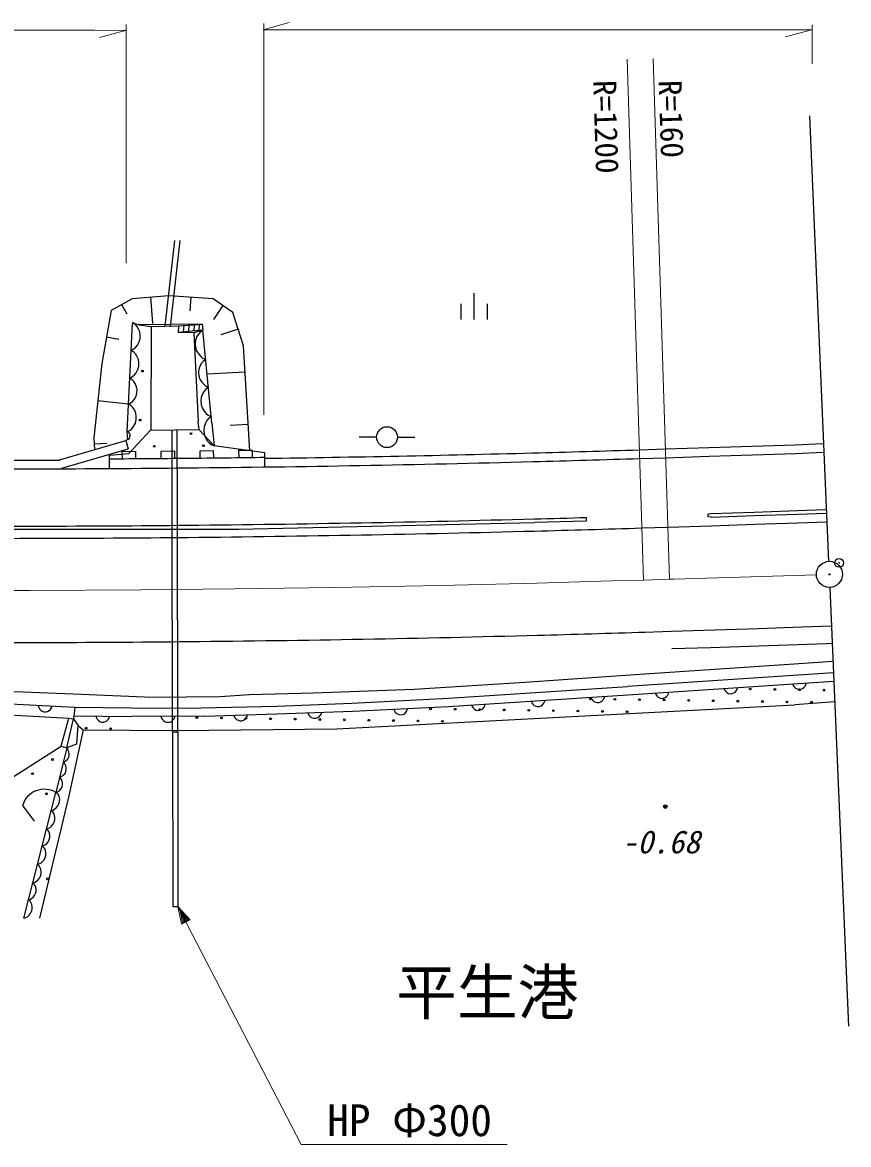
# Model space of a CAD drawing. Units: millimetres, scale not verified. Extents: x 40000 to 680000, y 20000 to 380000.
# Drawn here: x 506153 to 553692, y 254046 to 318654 of the extents above; entities that cross this region are included whole.
import ezdxf
from ezdxf.enums import TextEntityAlignment as Align

# ---------------------------------------------------------------- set-up
doc = ezdxf.new("R2010")
doc.units = ezdxf.units.MM
doc.header["$LTSCALE"] = 1000
doc.header["$PDMODE"] = 32
doc.header["$PDSIZE"] = 500
doc.linetypes.add('CHAIN', pattern=[18.5, 12, -1.5, 3.5, -1.5])
for name, color, linetype, lineweight in [('M-BGD', 7, 'Continuous', 25), ('M-BMK', 2, 'CHAIN', 13), ('M-BMK-OTRS', 5, 'Continuous', 25), ('M-BMK-SRVR', 3, 'Continuous', 25), ('M-STR-HTXT', 7, 'Continuous', 13), ('M-STR-STRC', 7, 'Continuous', 25)]:
    doc.layers.add(name, color=color, linetype=linetype, lineweight=lineweight)
doc.layers.add('M-BMK-HTXT', color=7, linetype='Continuous')
doc.layers.add('M-OTRS', color=6, linetype='Continuous')
doc.styles.add('ＭＳ ゴシック', font='')
doc.styles.get('ＭＳ ゴシック').set_extended_font_data('MS Gothic')

msp = doc.modelspace()

# ---------------------------------------------------------------- linework, layer by layer
at = {"layer": 'M-BGD'}
for p, q in [((514373, 301164), (514925, 306099)), ((514671, 301131), (515228, 306105)), ((532137, 303059), (532137, 301559)), ((512459, 302744), (511260, 302073)), ((511859, 302408), (512153, 301884)), ((514582, 302920), (512459, 302744)), ((513520, 302832), (513646, 301316)), ((517121, 302738), (514582, 302920)), ((515851, 302829), (515795, 302051)), ((518259, 301959), (517121, 302738)), ((531387, 302459), (531387, 301559)), ((532887, 302459), (532887, 301559)), ((511260, 302073), (510731, 299017)), ((517690, 302349), (517150, 301558)), ((518882, 300036), (518259, 301959)), ((512181, 295084), (512479, 301340)), ((512845, 301238), (512479, 301340)), ((512636, 301273), (512481, 301377)), ((512728, 301173), (512636, 301273)), ((512818, 301041), (512728, 301173)), ((516496, 301273), (512845, 301238)), ((512845, 301238), (513568, 301156)), ((513568, 301156), (513536, 295186)), ((513568, 301156), (515133, 301180)), ((515133, 301180), (515112, 300793)), ((515133, 301180), (516496, 301273)), ((515433, 301200), (515410, 300823)), ((515732, 301221), (515709, 300854)), ((516031, 301241), (516007, 300885)), ((516330, 301262), (516305, 300916)), ((516496, 301273), (516533, 300939)), ((510995, 300545), (511709, 300421)), ((512904, 300844), (512818, 301041)), ((512877, 300269), (512918, 300459)), ((512927, 300651), (512904, 300844)), ((512918, 300459), (512927, 300651)), ((516533, 300939), (515112, 300793)), ((516010, 300782), (515112, 300793)), ((516533, 300939), (516010, 300782)), ((516010, 300782), (516263, 295676)), ((516194, 300564), (516113, 300351)), ((516283, 300709), (516194, 300564)), ((516374, 300821), (516283, 300709)), ((516533, 300939), (516374, 300821)), ((517048, 295587), (516533, 300939)), ((518571, 300998), (517579, 300677)), ((512405, 299779), (512569, 299867)), ((512569, 299867), (512670, 299958)), ((512670, 299958), (512772, 300082)), ((512772, 300082), (512877, 300269)), ((516113, 300351), (516099, 300145)), ((516099, 300145), (516119, 299942)), ((516119, 299942), (516173, 299742)), ((519238, 293990), (518882, 300036)), ((512560, 299675), (512405, 299779)), ((512652, 299575), (512560, 299675)), ((512741, 299442), (512652, 299575)), ((512828, 299246), (512741, 299442)), ((512851, 299053), (512828, 299246)), ((516173, 299742), (516294, 299549)), ((516294, 299549), (516409, 299424)), ((516409, 299424), (516521, 299332)), ((516550, 299136), (516464, 299031)), ((516521, 299332), (516700, 299247)), ((516700, 299247), (516550, 299136)), ((510731, 299017), (510267, 294739)), ((512696, 298483), (512801, 298671)), ((512801, 298671), (512842, 298861)), ((512842, 298861), (512851, 299053)), ((516304, 298694), (516291, 298500)), ((516291, 298500), (516310, 298309)), ((516381, 298894), (516304, 298694)), ((516464, 299031), (516381, 298894)), ((518971, 298525), (516781, 298396)), ((512329, 298181), (512493, 298269)), ((512474, 298084), (512329, 298181)), ((512560, 297989), (512474, 298084)), ((512493, 298269), (512594, 298360)), ((512644, 297865), (512560, 297989)), ((512594, 298360), (512696, 298483)), ((512725, 297681), (512644, 297865)), ((516310, 298309), (516361, 298121)), ((516361, 298121), (516475, 297939)), ((516475, 297939), (516583, 297821)), ((512700, 297142), (512738, 297320)), ((512747, 297500), (512725, 297681)), ((512738, 297320), (512747, 297500)), ((516518, 297280), (516436, 297067)), ((516606, 297425), (516518, 297280)), ((516583, 297821), (516688, 297735)), ((516697, 297537), (516606, 297425)), ((516688, 297735), (516857, 297655)), ((516857, 297655), (516697, 297537)), ((510499, 296878), (512228, 296691)), ((512257, 296682), (512411, 296765)), ((512413, 296579), (512257, 296682)), ((512411, 296765), (512506, 296851)), ((512504, 296478), (512413, 296579)), ((512506, 296851), (512601, 296966)), ((512601, 296966), (512700, 297142)), ((516436, 297067), (516422, 296861)), ((516422, 296861), (516442, 296658)), ((516442, 296658), (516496, 296458)), ((512594, 296346), (512504, 296478)), ((512680, 296150), (512594, 296346)), ((512703, 295956), (512680, 296150)), ((512694, 295764), (512703, 295956)), ((516496, 296458), (516618, 296265)), ((516618, 296265), (516732, 296140)), ((516732, 296140), (516844, 296048)), ((516844, 296048), (517023, 295963)), ((517023, 295963), (516864, 295845)), ((512345, 295172), (512446, 295264)), ((512446, 295264), (512548, 295387)), ((512548, 295387), (512653, 295574)), ((512653, 295574), (512694, 295764)), ((516316, 295214), (516263, 295676)), ((516603, 295375), (516589, 295169)), ((516684, 295588), (516603, 295375)), ((516772, 295733), (516684, 295588)), ((516864, 295845), (516772, 295733)), ((517048, 295587), (517193, 294273)), ((519149, 295501), (518115, 295440)), ((510267, 294739), (510294, 294060)), ((512201, 294645), (512112, 294559)), ((512231, 295093), (512179, 295120)), ((512181, 295084), (512345, 295172)), ((512213, 294621), (512181, 295084)), ((512213, 294621), (512261, 294654)), ((512263, 295065), (512231, 295093)), ((512261, 294654), (512289, 294686)), ((512295, 295028), (512263, 295065)), ((512271, 293828), (513530, 295186)), ((512289, 294686), (512316, 294728)), ((512329, 294970), (512295, 295028)), ((512316, 294728), (512342, 294790)), ((512344, 294911), (512329, 294970)), ((512342, 294790), (512348, 294851)), ((512348, 294851), (512344, 294911)), ((513530, 295186), (516315, 295214)), ((514771, 290645), (514765, 295198)), ((515071, 290645), (515065, 295201)), ((517189, 294277), (516313, 295213)), ((516589, 295169), (516609, 294966)), ((516609, 294966), (516663, 294766)), ((516663, 294766), (516784, 294573)), ((526534, 294772), (525534, 294768)), ((527734, 294773), (528734, 294770)), ((508284, 293473), (512105, 294589)), ((508424, 292993), (512246, 294109)), ((510280, 294400), (511009, 294428)), ((512105, 294589), (512246, 294109)), ((517156, 293984), (516356, 293975)), ((516356, 293975), (516360, 293575)), ((516784, 294573), (516899, 294448)), ((516899, 294448), (517010, 294356)), ((517010, 294356), (517190, 294271)), ((517160, 293584), (517156, 293984)), ((520102, 293869), (517189, 294277)), ((519391, 294011), (518591, 294001)), ((518591, 294001), (518596, 293601)), ((519396, 293611), (519391, 294011)), ((541663, 294047), (543158, 294095)), ((543158, 294095), (545653, 294174)), ((543158, 294095), (545653, 294174)), ((545653, 294174), (548141, 294256)), ((545653, 294174), (548141, 294256)), ((548141, 294256), (550621, 294342)), ((548141, 294256), (550621, 294342)), ((550621, 294342), (552208, 294402)), ((550621, 294342), (552208, 294402)), ((511164, 292971), (511159, 293792)), ((511162, 293731), (512271, 293828)), ((512678, 293943), (511878, 293936)), ((511878, 293936), (511882, 293537)), ((512682, 293543), (512678, 293943)), ((514919, 293961), (514119, 293954)), ((514119, 293954), (514122, 293554)), ((514922, 293561), (514919, 293961)), ((520107, 293084), (520102, 293869)), ((541678, 293548), (543174, 293595)), ((543174, 293595), (545669, 293675)), ((543174, 293595), (545669, 293675)), ((545669, 293675), (548158, 293756)), ((545669, 293675), (548158, 293756)), ((548158, 293756), (550639, 293843)), ((548158, 293756), (550639, 293843)), ((550639, 293843), (552231, 293903)), ((550639, 293843), (552231, 293903)), ((514788, 277805), (514771, 290645)), ((515088, 277806), (515071, 290645)), ((541805, 289550), (543301, 289597)), ((543301, 289597), (545798, 289677)), ((543301, 289597), (545798, 289677)), ((545798, 289677), (548292, 289759)), ((545798, 289677), (548292, 289759)), ((548292, 289759), (550783, 289845)), ((548292, 289759), (550783, 289845)), ((550783, 289845), (552418, 289907)), ((550783, 289845), (552418, 289907)), ((543491, 283600), (545991, 283680)), ((543491, 283600), (545991, 283680)), ((545991, 283680), (548494, 283762)), ((545991, 283680), (548494, 283762)), ((548494, 283762), (551000, 283849)), ((548494, 283762), (551000, 283849)), ((551000, 283849), (552698, 283913)), ((551000, 283849), (552698, 283913)), ((541995, 283553), (543491, 283600)), ((543522, 282601), (545745, 282671)), ((543522, 282601), (545745, 282671)), ((545745, 282671), (547971, 282744)), ((545745, 282671), (547971, 282744)), ((547971, 282744), (550199, 282820)), ((547971, 282744), (550199, 282820)), ((550199, 282820), (552431, 282901)), ((550199, 282820), (552431, 282901)), ((552431, 282901), (552745, 282914)), ((552431, 282901), (552745, 282914)), ((541687, 281132), (550279, 281712)), ((550279, 281712), (552793, 281880)), ((535060, 280671), (541687, 281132)), ((552824, 281213), (540968, 280424)), ((495627, 280542), (509070, 279988)), ((528688, 280272), (535060, 280671)), ((530680, 279743), (540968, 280424)), ((540982, 279946), (552846, 280733)), ((550470, 280576), (550508, 280482)), ((550508, 280482), (550561, 280405)), ((550561, 280405), (550647, 280331)), ((551125, 280363), (551200, 280448)), ((551200, 280448), (551243, 280531)), ((551243, 280531), (551268, 280629)), ((509070, 279988), (513636, 279814)), ((513636, 279814), (517503, 279836)), ((517503, 279836), (519217, 279959)), ((519217, 279959), (522895, 280057)), ((522895, 280057), (528688, 280272)), ((530673, 279266), (540982, 279946)), ((538865, 279806), (538903, 279713)), ((539595, 279678), (539637, 279761)), ((539637, 279761), (539663, 279859)), ((542560, 280051), (542599, 279957)), ((542599, 279957), (542652, 279880)), ((542652, 279880), (542737, 279806)), ((542737, 279806), (542820, 279763)), ((542820, 279763), (542918, 279738)), ((543046, 279746), (543139, 279784)), ((543139, 279784), (543216, 279838)), ((543216, 279838), (543290, 279923)), ((543290, 279923), (543333, 280006)), ((543333, 280006), (543359, 280104)), ((546515, 280313), (546553, 280219)), ((546553, 280219), (546607, 280143)), ((546607, 280143), (546692, 280068)), ((546692, 280068), (546775, 280026)), ((546775, 280026), (546873, 280000)), ((546873, 280000), (547000, 280009)), ((547000, 280009), (547094, 280047)), ((547094, 280047), (547171, 280100)), ((547171, 280100), (547245, 280185)), ((547245, 280185), (547288, 280268)), ((547288, 280268), (547313, 280366)), ((550647, 280331), (550730, 280288)), ((550730, 280288), (550827, 280263)), ((550827, 280263), (550955, 280271)), ((550955, 280271), (551049, 280309)), ((551049, 280309), (551125, 280363)), ((498731, 279143), (508813, 278596)), ((509170, 279209), (498907, 279736)), ((507060, 279317), (507087, 279220)), ((507087, 279220), (507131, 279137)), ((507131, 279137), (507206, 279053)), ((507770, 279104), (507822, 279182)), ((507822, 279182), (507859, 279276)), ((509170, 279209), (509100, 278552)), ((512398, 279179), (509170, 279209)), ((512398, 279179), (516449, 279193)), ((516449, 279193), (520787, 279291)), ((520787, 279291), (525107, 279454)), ((524236, 277975), (550609, 279365)), ((525107, 279454), (530680, 279743)), ((525164, 278998), (530673, 279266)), ((527519, 279112), (527556, 279018)), ((528291, 279054), (528318, 279151)), ((531992, 279353), (532030, 279259)), ((532030, 279259), (532083, 279182)), ((532083, 279182), (532169, 279108)), ((532169, 279108), (532251, 279065)), ((532571, 279086), (532647, 279139)), ((532647, 279139), (532722, 279224)), ((532722, 279224), (532765, 279307)), ((532765, 279307), (532790, 279405)), ((535428, 279579), (535467, 279486)), ((535467, 279486), (535520, 279409)), ((535520, 279409), (535605, 279335)), ((535605, 279335), (535688, 279292)), ((535688, 279292), (535786, 279266)), ((535786, 279266), (535913, 279275)), ((535913, 279275), (536007, 279313)), ((536007, 279313), (536084, 279366)), ((536084, 279366), (536158, 279451)), ((536158, 279451), (536201, 279534)), ((536201, 279534), (536227, 279632)), ((538903, 279713), (538956, 279636)), ((538956, 279636), (539041, 279561)), ((539041, 279561), (539124, 279519)), ((539124, 279519), (539222, 279493)), ((539222, 279493), (539350, 279502)), ((539350, 279502), (539443, 279540)), ((539443, 279540), (539520, 279593)), ((539520, 279593), (539595, 279678)), ((542918, 279738), (543046, 279746)), ((552902, 279544), (550609, 279365)), ((507206, 279053), (507284, 279001)), ((507284, 279001), (507378, 278964)), ((507378, 278964), (507506, 278958)), ((507506, 278958), (507604, 278985)), ((507604, 278985), (507686, 279029)), ((507686, 279029), (507770, 279104)), ((508381, 276978), (508813, 278596)), ((508699, 276891), (509100, 278552)), ((508813, 278596), (509100, 278552)), ((509100, 278552), (509347, 278189)), ((509119, 278732), (512430, 278683)), ((510374, 278714), (510405, 278617)), ((510405, 278617), (510452, 278537)), ((510452, 278537), (510531, 278455)), ((511011, 278448), (511092, 278527)), ((511092, 278527), (511141, 278606)), ((511141, 278606), (511174, 278702)), ((516620, 278709), (512430, 278683)), ((514125, 278694), (514158, 278598)), ((514158, 278598), (514206, 278518)), ((514206, 278518), (514287, 278439)), ((514767, 278442), (514846, 278522)), ((514846, 278522), (514894, 278602)), ((514894, 278602), (514925, 278699)), ((516620, 278709), (520800, 278853)), ((518310, 278767), (518346, 278673)), ((518346, 278673), (518396, 278594)), ((518396, 278594), (518479, 278517)), ((518479, 278517), (518561, 278472)), ((518561, 278472), (518658, 278443)), ((518786, 278448), (518880, 278483)), ((518880, 278483), (518959, 278534)), ((518959, 278534), (519036, 278616)), ((519036, 278616), (519081, 278698)), ((519081, 278698), (519110, 278795)), ((520800, 278853), (525164, 278998)), ((522582, 278912), (522617, 278817)), ((522617, 278817), (522668, 278739)), ((522668, 278739), (522751, 278662)), ((522751, 278662), (522832, 278616)), ((522832, 278616), (522929, 278588)), ((522929, 278588), (523057, 278592)), ((523057, 278592), (523152, 278627)), ((523152, 278627), (523230, 278678)), ((523230, 278678), (523308, 278760)), ((523308, 278760), (523353, 278842)), ((523353, 278842), (523382, 278939)), ((527556, 279018), (527608, 278940)), ((527608, 278940), (527691, 278864)), ((527691, 278864), (527774, 278820)), ((527774, 278820), (527871, 278793)), ((527871, 278793), (527999, 278799)), ((527999, 278799), (528093, 278836)), ((528093, 278836), (528171, 278888)), ((528171, 278888), (528247, 278972)), ((528247, 278972), (528291, 279054)), ((532251, 279065), (532349, 279039)), ((532349, 279039), (532477, 279048)), ((532477, 279048), (532571, 279086)), ((509638, 277919), (508827, 274120)), ((509347, 278189), (509258, 277103)), ((509347, 278189), (509638, 277919)), ((509638, 277919), (515045, 277883)), ((510531, 278455), (510610, 278406)), ((510610, 278406), (510705, 278373)), ((510705, 278373), (510833, 278371)), ((510833, 278371), (510930, 278401)), ((510930, 278401), (511011, 278448)), ((514287, 278439), (514367, 278391)), ((514367, 278391), (514463, 278360)), ((514463, 278360), (514591, 278360)), ((514591, 278360), (514687, 278393)), ((514687, 278393), (514767, 278442)), ((515045, 277883), (524236, 277975)), ((518658, 278443), (518786, 278448)), ((514788, 277805), (515088, 277806)), ((514788, 277805), (514801, 267746)), ((515088, 277806), (515101, 267753)), ((502748, 273390), (508381, 276978)), ((508699, 276891), (508077, 274324)), ((508381, 276978), (508699, 276891)), ((508756, 276785), (508689, 276851)), ((509258, 277103), (508699, 276891)), ((508791, 276727), (508756, 276785)), ((508823, 276654), (508791, 276727)), ((508847, 276549), (508823, 276654)), ((508840, 276452), (508847, 276549)), ((508501, 276073), (508590, 276101)), ((508576, 276000), (508501, 276073)), ((508616, 275935), (508576, 276000)), ((508590, 276101), (508648, 276137)), ((508651, 275852), (508616, 275935)), ((508648, 276137), (508710, 276187)), ((508710, 276187), (508779, 276269)), ((508779, 276269), (508817, 276359)), ((508817, 276359), (508840, 276452)), ((508389, 275230), (508455, 275270)), ((508455, 275270), (508524, 275327)), ((508524, 275327), (508602, 275419)), ((508602, 275419), (508645, 275520)), ((508645, 275520), (508670, 275625)), ((508678, 275734), (508651, 275852)), ((508670, 275625), (508678, 275734)), ((508289, 275199), (508389, 275230)), ((508364, 275125), (508289, 275199)), ((508404, 275060), (508364, 275125)), ((508390, 274545), (508433, 274645)), ((508439, 274977), (508404, 275060)), ((508433, 274645), (508458, 274750)), ((508466, 274859), (508439, 274977)), ((508458, 274750), (508466, 274859)), ((506234, 267083), (508077, 274324)), ((508827, 274120), (507130, 267089)), ((508077, 274324), (508178, 274355)), ((508175, 274260), (508084, 274351)), ((508222, 274179), (508175, 274260)), ((508178, 274355), (508243, 274395)), ((508265, 274078), (508222, 274179)), ((508243, 274395), (508312, 274452)), ((508296, 273934), (508265, 274078)), ((508312, 274452), (508390, 274545)), ((506154, 273568), (506829, 272662)), ((507813, 273285), (507936, 273322)), ((507936, 273322), (508016, 273369)), ((508016, 273369), (508102, 273438)), ((508102, 273438), (508198, 273550)), ((508198, 273550), (508252, 273672)), ((508252, 273672), (508285, 273800)), ((508285, 273800), (508296, 273934)), ((507903, 273194), (507813, 273285)), ((507951, 273114), (507903, 273194)), ((507993, 273012), (507951, 273114)), ((507981, 272606), (508013, 272734)), ((508024, 272868), (507993, 273012)), ((508013, 272734), (508024, 272868)), ((507541, 272219), (507664, 272256)), ((507624, 272136), (507541, 272219)), ((507667, 272063), (507624, 272136)), ((507664, 272256), (507745, 272303)), ((507705, 271971), (507667, 272063)), ((507745, 272303), (507830, 272372)), ((507830, 272372), (507927, 272484)), ((507927, 272484), (507981, 272606)), ((507479, 271327), (507557, 271389)), ((507557, 271389), (507645, 271491)), ((507645, 271491), (507694, 271602)), ((507694, 271602), (507724, 271718)), ((507734, 271840), (507705, 271971)), ((507724, 271718), (507734, 271840)), ((507295, 271250), (507406, 271283)), ((507385, 271159), (507295, 271250)), ((507433, 271078), (507385, 271159)), ((507406, 271283), (507479, 271327)), ((507475, 270977), (507433, 271078)), ((507506, 270833), (507475, 270977)), ((507495, 270699), (507506, 270833)), ((507023, 270184), (507146, 270221)), ((507114, 270093), (507023, 270184)), ((507161, 270012), (507114, 270093)), ((507146, 270221), (507226, 270268)), ((507226, 270268), (507312, 270337)), ((507312, 270337), (507409, 270449)), ((507409, 270449), (507462, 270571)), ((507462, 270571), (507495, 270699)), ((507137, 269383), (507191, 269505)), ((507203, 269911), (507161, 270012)), ((507191, 269505), (507224, 269633)), ((507235, 269767), (507203, 269911)), ((507224, 269633), (507235, 269767)), ((506752, 269118), (506875, 269155)), ((506834, 269035), (506752, 269118)), ((506877, 268962), (506834, 269035)), ((506875, 269155), (506955, 269202)), ((506916, 268870), (506877, 268962)), ((506944, 268739), (506916, 268870)), ((506955, 269202), (507041, 269271)), ((507041, 269271), (507137, 269383)), ((506505, 268149), (506617, 268182)), ((506595, 268058), (506505, 268149)), ((506617, 268182), (506690, 268226)), ((506690, 268226), (506768, 268288)), ((506768, 268288), (506855, 268390)), ((506855, 268390), (506904, 268501)), ((506904, 268501), (506934, 268617)), ((506934, 268617), (506944, 268739)), ((506643, 267977), (506595, 268058)), ((506685, 267876), (506643, 267977)), ((506673, 267470), (506705, 267598)), ((506717, 267732), (506685, 267876)), ((506705, 267598), (506717, 267732)), ((514801, 267746), (515101, 267753)), ((506234, 267083), (506356, 267120)), ((506356, 267120), (506437, 267167)), ((506437, 267167), (506522, 267236)), ((506522, 267236), (506619, 267348)), ((506619, 267348), (506673, 267470))]:
    msp.add_line(p, q, dxfattribs=at)
for centre, radius in [((513056, 298582), 50), ((512921, 295757), 50), ((527134, 294774), 600), ((515855, 294983), 50), ((513742, 294251), 50), ((516570, 294285), 50), ((538835, 279703), 50), ((548037, 280273), 50), ((549451, 280252), 50), ((550865, 280231), 50), ((552279, 280209), 50), ((529633, 279133), 50), ((531048, 279112), 50), ((532462, 279091), 50), ((533876, 279070), 50), ((540249, 279682), 50), ((541664, 279661), 50), ((543078, 279640), 50), ((544492, 279619), 50), ((545906, 279597), 50), ((547320, 279576), 50), ((548734, 279555), 50), ((550148, 279534), 50), ((551562, 279513), 50), ((516189, 278627), 50), ((517603, 278606), 50), ((519017, 278585), 50), ((520432, 278564), 50), ((521846, 278542), 50), ((523260, 278521), 50), ((524674, 278500), 50), ((526088, 278479), 50), ((527502, 278458), 50), ((528916, 278437), 50), ((530330, 278416), 50), ((535290, 279049), 50), ((536704, 279028), 50), ((538118, 279007), 50), ((539532, 278985), 50), ((540946, 278964), 50), ((509816, 278015), 50), ((511230, 277994), 50), ((507880, 276216), 50), ((506725, 275401), 50), ((507539, 274245), 50), ((543151, 273503), 100), ((543151, 273503), 60), ((543151, 273503), 20), ((507600, 269347), 50)]:
    msp.add_circle(centre, radius, dxfattribs=at)
for centre, radius, start, end in [((503875, 1485949), 1192500, 271.52002, 271.81592), ((503875, 1485949), 1192500, 269.74121, 270.2124), ((503875, 1485949), 1192440, 270.3501, 270.56543), ((503875, 1485949), 1192440, 270.56543, 270.78027), ((503875, 1485949), 1193000, 270.56543, 271.52002), ((503875, 1485949), 1192500, 270.78027, 271.52002), ((503875, 1485949), 1193000, 271.52002, 271.81592), ((503875, 1485949), 1193000, 269.74121, 270.56543), ((503875, 1485949), 1197000, 271.52002, 271.81592), ((503875, 1485949), 1197000, 269.74121, 270.56543), ((503875, 1485949), 1197000, 270.56543, 271.52002), ((503875, 1485949), 1203000, 269.74121, 270.56543), ((503875, 1485949), 1203000, 270.56543, 271.52002), ((503875, 1485949), 1203000, 271.52002, 271.81592), ((507415, 273184), 1318, 59.82422, 163.08984)]:
    msp.add_arc(centre, radius, start, end, dxfattribs=at)
at = {"layer": 'M-BMK'}
for p, q in [((524070, 286118), (530234, 286238)), ((530234, 286238), (535747, 286372)), ((535747, 286372), (540073, 286495)), ((540073, 286495), (541901, 286551)), ((541901, 286551), (543396, 286599)), ((543396, 286599), (543646, 286606)), ((543646, 286606), (551843, 286854)), ((503029, 285949), (506582, 285952)), ((506582, 285952), (512970, 285983)), ((512970, 285983), (518346, 286036)), ((518346, 286036), (524070, 286118))]:
    msp.add_line(p, q, dxfattribs=at)
at = {"layer": 'M-BMK-OTRS'}
for p, q in [((552560, 287626), (551459, 313280)), ((552624, 286127), (553692, 260859))]:
    msp.add_line(p, q, dxfattribs=at)
at = {"layer": 'M-BMK-SRVR'}
for radius in [750, 30]:
    msp.add_circle((552592, 286877), radius, dxfattribs=at)
at = {"layer": 'M-OTRS'}
msp.add_point((553143, 287531), dxfattribs=at)
at = {"layer": 'M-STR-HTXT'}
for p, q in [((512116, 304794), (512116, 318530)), ((520005, 318221), (521501, 318654)), ((520038, 296061), (520038, 318594)), ((510316, 318211), (374422, 318111)), ((510316, 318211), (512086, 318195)), ((512086, 318195), (510582, 317789)), ((521837, 318237), (520005, 318221)), ((521837, 318237), (551568, 318237)), ((551568, 318237), (550068, 317817)), ((551591, 316267), (551591, 318510)), ((543396, 286599), (542445, 316583)), ((541900, 286551), (540950, 316536)), ((541901, 286551), (543396, 286599)), ((543396, 286599), (543646, 286606)), ((515101, 267753), (515810, 266994)), ((515312, 266736), (515101, 267753)), ((515101, 267753), (522199, 254046)), ((515230, 267504), (515720, 266992)), ((515365, 266808), (515230, 267504)), ((515303, 267362), (515631, 266991)), ((515418, 266881), (515303, 267362)), ((515810, 266994), (515312, 266736)), ((515720, 266992), (515365, 266808)), ((515414, 267149), (515541, 266990)), ((515470, 266953), (515414, 267149)), ((515631, 266991), (515418, 266881)), ((515541, 266990), (515470, 266953)), ((522199, 254046), (534047, 254046))]:
    msp.add_line(p, q, dxfattribs=at)
at = {"layer": 'M-STR-STRC'}
for p, q in [((538598, 290133), (538602, 289935)), ((545587, 290370), (545775, 290376)), ((545597, 290349), (545601, 290190)), ((545782, 290176), (545601, 290190)), ((545775, 290376), (548269, 290458)), ((545775, 290376), (548269, 290458)), ((545782, 290176), (548275, 290258)), ((545782, 290176), (548275, 290258)), ((548269, 290458), (550758, 290545)), ((548269, 290458), (550758, 290545)), ((548275, 290258), (550765, 290345)), ((548275, 290258), (550765, 290345)), ((550758, 290545), (552385, 290606)), ((550758, 290545), (552385, 290606)), ((550765, 290345), (552394, 290406)), ((550765, 290345), (552394, 290406)), ((495731, 289476), (518609, 289482)), ((518609, 289482), (535611, 289870)), ((538602, 289935), (535611, 289870))]:
    msp.add_line(p, q, dxfattribs=at)
for start, end in [(271.52002, 271.66357), (269.74121, 270.56543), (270.56543, 271.52002)]:
    msp.add_arc((503875, 1485949), 1196300, start, end, dxfattribs=at)

# ---------------------------------------------------------------- texts
at = {"layer": 'M-BGD', "style": 'ＭＳ ゴシック', "oblique": 15}
msp.add_text('-0.68', height=1320, dxfattribs=at).set_placement((542879, 271471), align=Align.MIDDLE_CENTER)
at = {"layer": 'M-BMK-HTXT', "style": 'ＭＳ ゴシック'}
msp.add_text('平生港', height=2566, dxfattribs=at).set_placement((532900, 262824), align=Align.MIDDLE_CENTER)
at = {"layer": 'M-STR-HTXT', "style": 'ＭＳ ゴシック'}
for s, p in [('R=1200', (539740, 312644)), ('R=160', (543494, 313097))]:
    msp.add_text(s, height=1320, rotation=271.8, dxfattribs=at).set_placement(p, align=Align.MIDDLE_CENTER)
msp.add_text('HP Φ300', height=1833, dxfattribs=at).set_placement((528431, 255447), align=Align.MIDDLE_CENTER)

doc.saveas('drawing.dxf')
